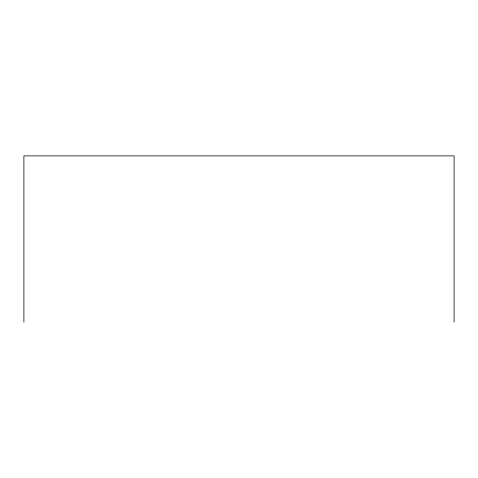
<?xml version="1.0" encoding="UTF-8"?>
<svg xmlns="http://www.w3.org/2000/svg" width="478" height="478" viewBox="0 0 478 478"><rect width="100%" height="100%" fill="white"/><g stroke="black" fill="none" stroke-linecap="round" stroke-linejoin="round"><path stroke-width="0.72" d="M454.1 322.106L454.1 155.894L23.9 155.894L23.9 322.106"/></g></svg>
